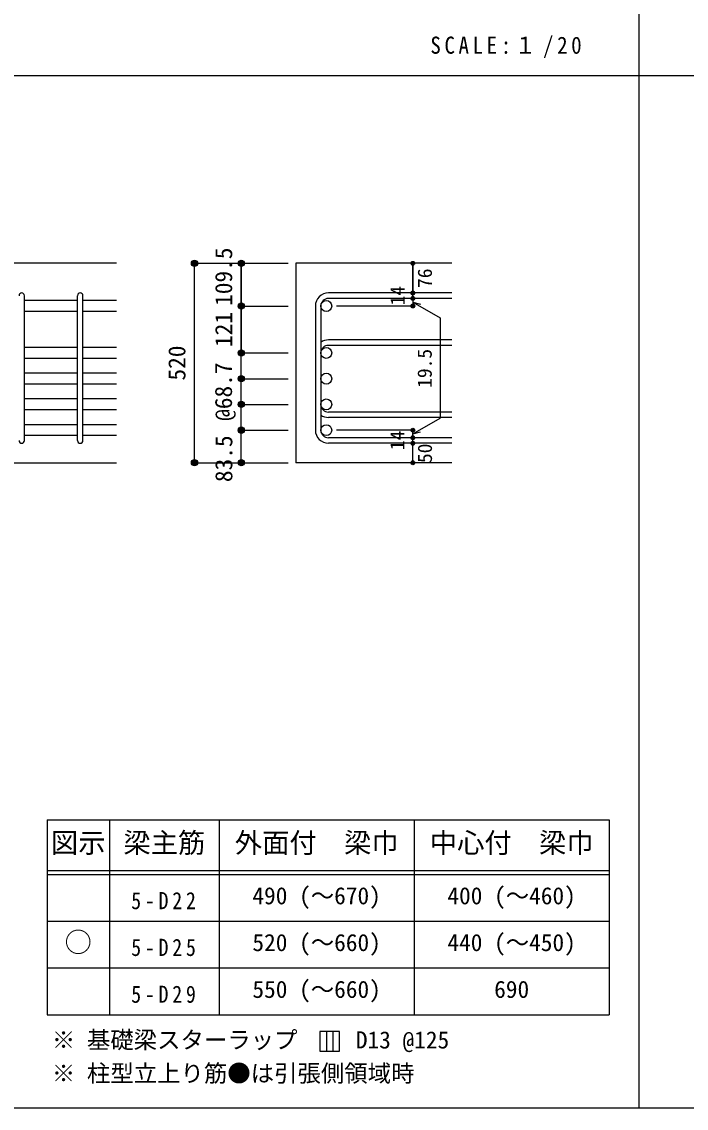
# Model space of a CAD drawing. Units: millimetres at full size, sheet at 1:20. Extents: x -3982 to 3969, y -2797 to 2801.
# Drawn here: x -2332 to -628, y -2797 to -10 of the extents above; entities that cross this region are included whole.
import ezdxf
from ezdxf.enums import TextEntityAlignment as Align

# ---------------------------------------------------------------- set-up
doc = ezdxf.new("R2010")
doc.units = ezdxf.units.MM
doc.header["$LTSCALE"] = 20
doc.header["$PDMODE"] = 32
doc.header["$PDSIZE"] = 10
for name, color, linetype in [('6-1_躯体線', 2, 'Continuous'), ('6-5_梁主筋', 7, 'Continuous'), ('6-6_S.T.P.', 7, 'Continuous'), ('6-7_文字', 7, 'Continuous'), ('6-D_寸法', 4, 'Continuous'), ('6-E_枠', 7, 'Continuous'), ('F-0_枠', 6, 'Continuous')]:
    doc.layers.add(name, color=color, linetype=linetype)
doc.styles.add('ＭＳ ゴシック', font='')
doc.styles.get('ＭＳ ゴシック').set_extended_font_data('MS Gothic')

msp = doc.modelspace()

# ---------------------------------------------------------------- linework, layer by layer
at = {"layer": '6-1_躯体線'}
for p, q in [((-2088.87, -629.67), (-3238.87, -629.67)), ((-1228.87, -629.67), (-1628.87, -629.67)), ((-1628.87, -629.67), (-1628.87, -1141.17)), ((-2488.87, -1141.17), (-2088.87, -1141.17)), ((-1228.87, -1141.17), (-1628.87, -1141.17))]:
    msp.add_line(p, q, dxfattribs=at)
at = {"layer": '6-5_梁主筋'}
for p, q in [((-2188.87, -725.28), (-2324.87, -725.28)), ((-2088.87, -725.28), (-2174.87, -725.28)), ((-2188.87, -753.28), (-2324.87, -753.28)), ((-2088.87, -753.28), (-2174.87, -753.28)), ((-2188.87, -845.67), (-2324.87, -845.67)), ((-2088.87, -845.67), (-2174.87, -845.67)), ((-2188.87, -873.67), (-2324.87, -873.67)), ((-2088.87, -873.67), (-2174.87, -873.67)), ((-2188.87, -911.67), (-2324.87, -911.67)), ((-2088.87, -911.67), (-2174.87, -911.67)), ((-2188.87, -939.67), (-2324.87, -939.67)), ((-2088.87, -939.67), (-2174.87, -939.67)), ((-2188.87, -977.67), (-2324.87, -977.67)), ((-2088.87, -977.67), (-2174.87, -977.67)), ((-2188.87, -1005.67), (-2324.87, -1005.67)), ((-2088.87, -1005.67), (-2174.87, -1005.67)), ((-2188.87, -1043.67), (-2324.87, -1043.67)), ((-2088.87, -1043.67), (-2174.87, -1043.67)), ((-2188.87, -1071.67), (-2324.87, -1071.67)), ((-2088.87, -1071.67), (-2174.87, -1071.67))]:
    msp.add_line(p, q, dxfattribs=at)
at = {"layer": '6-5_梁主筋', "color": 3}
for centre in [(-1550.87, -739.28), (-1550.87, -859.67), (-1550.87, -925.67), (-1550.87, -991.67), (-1550.87, -1057.67)]:
    msp.add_circle(centre, 14, dxfattribs=at)
at = {"layer": '6-6_S.T.P.'}
for p, q in [((-2324.87, -1084.17), (-2324.87, -712.78)), ((-2188.87, -1084.17), (-2188.87, -712.78)), ((-2174.87, -1084.17), (-2174.87, -712.78)), ((-1228.87, -705.78), (-1545.37, -705.78)), ((-1228.87, -719.78), (-1545.37, -719.78)), ((-1578.87, -739.28), (-1578.87, -1057.67)), ((-1564.87, -739.28), (-1564.87, -1057.67)), ((-1228.87, -826.17), (-1545.37, -826.17)), ((-1228.87, -840.17), (-1545.37, -840.17)), ((-1228.87, -1011.17), (-1545.37, -1011.17)), ((-1228.87, -1025.17), (-1545.37, -1025.17)), ((-1228.87, -1077.17), (-1545.37, -1077.17)), ((-1228.87, -1091.17), (-1545.37, -1091.17))]:
    msp.add_line(p, q, dxfattribs=at)
for centre, radius, start, end in [((-2331.87, -712.78), 7, 0, 180), ((-2181.87, -712.78), 7, 0, 180), ((-1545.37, -739.28), 33.5, 90, 180), ((-1545.37, -739.28), 19.5, 90, 180), ((-1545.37, -859.67), 33.5, 90, 125.59765), ((-1545.37, -859.67), 19.5, 90, 180), ((-1545.37, -991.67), 19.5, 180, 270), ((-1545.37, -991.67), 33.5, 234.40235, 270), ((-1545.37, -1057.67), 33.5, 180, 270), ((-1545.37, -1057.67), 19.5, 180, 270), ((-2331.87, -1084.17), 7, 180, 0), ((-2181.87, -1084.17), 7, 180, 0)]:
    msp.add_arc(centre, radius, start, end, dxfattribs=at)
at = {"layer": '6-7_文字'}
for p, q in [((-1550.57, -2600.35), (-1550.57, -2650.35)), ((-1533.9, -2600.35), (-1533.9, -2650.35))]:
    msp.add_line(p, q, dxfattribs=at)
msp.add_lwpolyline([(-1567.23, -2650.35), (-1517.23, -2650.35), (-1517.23, -2600.35), (-1567.23, -2600.35)], close=True, dxfattribs=at)
at = {"layer": '6-D_寸法'}
for p, q in [((-1888.87, -629.67), (-1768.87, -629.67)), ((-1888.87, -629.67), (-1768.87, -629.67)), ((-1888.87, -629.67), (-1768.87, -629.67)), ((-1888.87, -1141.17), (-1888.87, -629.67)), ((-1768.87, -629.67), (-1648.87, -629.67)), ((-1328.87, -705.78), (-1328.87, -629.67)), ((-1328.87, -629.67), (-1328.87, -705.78)), ((-1328.87, -719.78), (-1328.87, -705.78)), ((-1328.87, -719.78), (-1328.87, -739.28)), ((-1768.87, -739.28), (-1648.87, -739.28)), ((-1768.87, -739.28), (-1648.87, -739.28)), ((-1328.87, -739.28), (-1524.95, -739.28)), ((-1328.87, -729.53), (-1258.81, -769.98)), ((-1328.87, -729.53), (-1309.55, -734.71)), ((-1258.81, -769.98), (-1258.81, -1026.97)), ((-1768.87, -859.67), (-1648.87, -859.67)), ((-1768.87, -1141.17), (-1768.87, -859.67)), ((-1768.87, -925.67), (-1648.87, -925.67)), ((-1768.87, -991.67), (-1648.87, -991.67)), ((-1328.87, -1067.42), (-1258.81, -1026.97)), ((-1768.87, -1057.67), (-1648.87, -1057.67)), ((-1768.87, -1057.67), (-1648.87, -1057.67)), ((-1768.87, -1057.67), (-1648.87, -1057.67)), ((-1328.87, -1057.67), (-1524.95, -1057.67)), ((-1328.87, -1077.17), (-1328.87, -1057.67)), ((-1328.87, -1067.42), (-1309.55, -1062.25)), ((-1328.87, -1091.17), (-1328.87, -1077.17)), ((-1328.87, -1141.17), (-1328.87, -1091.17)), ((-1888.87, -1141.17), (-1768.87, -1141.17)), ((-1768.87, -1141.17), (-1648.87, -1141.17))]:
    msp.add_line(p, q, dxfattribs=at)
for points in [[(-1768.87, -739.28), (-1768.87, -629.67), (-1768.87, -739.28)], [(-1768.87, -859.67), (-1768.87, -739.28), (-1768.87, -859.67)]]:
    msp.add_lwpolyline(points, dxfattribs=at)
for centre, radius in [((-1888.87, -629.67), 8), ((-1888.87, -629.67), 7.2), ((-1888.87, -629.67), 6.4), ((-1888.87, -629.67), 5.6), ((-1888.87, -629.67), 4.8), ((-1888.87, -629.67), 4), ((-1888.87, -629.67), 3.2), ((-1888.87, -629.67), 2.4), ((-1888.87, -629.67), 1.6), ((-1888.87, -629.67), 0.8), ((-1768.87, -629.67), 8), ((-1768.87, -629.67), 7.2), ((-1768.87, -629.67), 6.4), ((-1768.87, -629.67), 5.6), ((-1768.87, -629.67), 4.8), ((-1768.87, -629.67), 4), ((-1768.87, -629.67), 3.2), ((-1768.87, -629.67), 2.4), ((-1768.87, -629.67), 1.6), ((-1768.87, -629.67), 0.8), ((-1328.87, -629.67), 4), ((-1328.87, -629.67), 3.6), ((-1328.87, -629.67), 3.2), ((-1328.87, -629.67), 2.8), ((-1328.87, -629.67), 2.4), ((-1328.87, -629.67), 2), ((-1328.87, -629.67), 1.6), ((-1328.87, -629.67), 1.2), ((-1328.87, -629.67), 0.8), ((-1328.87, -629.67), 0.4), ((-1328.87, -705.78), 4), ((-1328.87, -719.78), 4), ((-1328.87, -705.78), 3.6), ((-1328.87, -719.78), 3.6), ((-1328.87, -705.78), 3.2), ((-1328.87, -719.78), 3.2), ((-1328.87, -705.78), 2.8), ((-1328.87, -719.78), 2.8), ((-1328.87, -705.78), 2.4), ((-1328.87, -719.78), 2.4), ((-1328.87, -705.78), 2), ((-1328.87, -719.78), 2), ((-1328.87, -705.78), 1.6), ((-1328.87, -719.78), 1.6), ((-1328.87, -705.78), 1.2), ((-1328.87, -719.78), 1.2), ((-1328.87, -705.78), 0.8), ((-1328.87, -719.78), 0.8), ((-1328.87, -705.78), 0.4), ((-1328.87, -719.78), 0.4), ((-1768.87, -739.28), 8), ((-1768.87, -739.28), 7.2), ((-1768.87, -739.28), 6.4), ((-1768.87, -739.28), 5.6), ((-1768.87, -739.28), 4.8), ((-1768.87, -739.28), 4), ((-1768.87, -739.28), 3.2), ((-1768.87, -739.28), 2.4), ((-1768.87, -739.28), 1.6), ((-1768.87, -739.28), 0.8), ((-1328.87, -739.28), 4), ((-1328.87, -739.28), 3.6), ((-1328.87, -739.28), 3.2), ((-1328.87, -739.28), 2.8), ((-1328.87, -739.28), 2.4), ((-1328.87, -739.28), 2), ((-1328.87, -739.28), 1.6), ((-1328.87, -739.28), 1.2), ((-1328.87, -739.28), 0.8), ((-1328.87, -739.28), 0.4), ((-1768.87, -859.67), 8), ((-1768.87, -859.67), 7.2), ((-1768.87, -859.67), 6.4), ((-1768.87, -859.67), 5.6), ((-1768.87, -859.67), 4.8), ((-1768.87, -859.67), 4), ((-1768.87, -859.67), 3.2), ((-1768.87, -859.67), 2.4), ((-1768.87, -859.67), 1.6), ((-1768.87, -859.67), 0.8), ((-1768.87, -925.67), 8), ((-1768.87, -925.67), 7.2), ((-1768.87, -925.67), 6.4), ((-1768.87, -925.67), 5.6), ((-1768.87, -925.67), 4.8), ((-1768.87, -925.67), 4), ((-1768.87, -925.67), 3.2), ((-1768.87, -925.67), 2.4), ((-1768.87, -925.67), 1.6), ((-1768.87, -925.67), 0.8), ((-1768.87, -991.67), 8), ((-1768.87, -991.67), 7.2), ((-1768.87, -991.67), 6.4), ((-1768.87, -991.67), 5.6), ((-1768.87, -991.67), 4.8), ((-1768.87, -991.67), 4), ((-1768.87, -991.67), 3.2), ((-1768.87, -991.67), 2.4), ((-1768.87, -991.67), 1.6), ((-1768.87, -991.67), 0.8), ((-1768.87, -1057.67), 8), ((-1768.87, -1057.67), 7.2), ((-1768.87, -1057.67), 6.4), ((-1768.87, -1057.67), 5.6), ((-1768.87, -1057.67), 4.8), ((-1768.87, -1057.67), 4), ((-1768.87, -1057.67), 3.2), ((-1768.87, -1057.67), 2.4), ((-1768.87, -1057.67), 1.6), ((-1768.87, -1057.67), 0.8), ((-1328.87, -1057.67), 4), ((-1328.87, -1057.67), 3.6), ((-1328.87, -1057.67), 3.2), ((-1328.87, -1057.67), 2.8), ((-1328.87, -1057.67), 2.4), ((-1328.87, -1057.67), 2), ((-1328.87, -1057.67), 1.6), ((-1328.87, -1057.67), 1.2), ((-1328.87, -1057.67), 0.8), ((-1328.87, -1057.67), 0.4), ((-1328.87, -1077.17), 4), ((-1328.87, -1077.17), 3.6), ((-1328.87, -1077.17), 3.2), ((-1328.87, -1077.17), 2.8), ((-1328.87, -1077.17), 2.4), ((-1328.87, -1077.17), 2), ((-1328.87, -1077.17), 1.6), ((-1328.87, -1077.17), 1.2), ((-1328.87, -1077.17), 0.8), ((-1328.87, -1077.17), 0.4), ((-1328.87, -1091.17), 4), ((-1328.87, -1091.17), 3.6), ((-1328.87, -1091.17), 3.2), ((-1328.87, -1091.17), 2.8), ((-1328.87, -1091.17), 2.4), ((-1328.87, -1091.17), 2), ((-1328.87, -1091.17), 1.6), ((-1328.87, -1091.17), 1.2), ((-1328.87, -1091.17), 0.8), ((-1328.87, -1091.17), 0.4), ((-1888.87, -1141.17), 8), ((-1888.87, -1141.17), 7.2), ((-1888.87, -1141.17), 6.4), ((-1888.87, -1141.17), 5.6), ((-1888.87, -1141.17), 4.8), ((-1888.87, -1141.17), 4), ((-1888.87, -1141.17), 3.2), ((-1888.87, -1141.17), 2.4), ((-1888.87, -1141.17), 1.6), ((-1888.87, -1141.17), 0.8), ((-1768.87, -1141.17), 8), ((-1768.87, -1141.17), 7.2), ((-1768.87, -1141.17), 6.4), ((-1768.87, -1141.17), 5.6), ((-1768.87, -1141.17), 4.8), ((-1768.87, -1141.17), 4), ((-1768.87, -1141.17), 3.2), ((-1768.87, -1141.17), 2.4), ((-1768.87, -1141.17), 1.6), ((-1768.87, -1141.17), 0.8), ((-1328.87, -1141.17), 4), ((-1328.87, -1141.17), 3.6), ((-1328.87, -1141.17), 3.2), ((-1328.87, -1141.17), 2.8), ((-1328.87, -1141.17), 2.4), ((-1328.87, -1141.17), 2), ((-1328.87, -1141.17), 1.6), ((-1328.87, -1141.17), 1.2), ((-1328.87, -1141.17), 0.8), ((-1328.87, -1141.17), 0.4)]:
    msp.add_circle(centre, radius, dxfattribs=at)
at = {"layer": '6-D_寸法', "color": 7}
for p in [(-1888.87, -629.67), (-1768.87, -629.67), (-1328.87, -629.67), (-1328.87, -705.78), (-1328.87, -719.78), (-1768.87, -739.28), (-1328.87, -739.28), (-1768.87, -859.67), (-1768.87, -925.67), (-1768.87, -991.67), (-1768.87, -1057.67), (-1328.87, -1057.67), (-1328.87, -1077.17), (-1328.87, -1091.17), (-1888.87, -1141.17), (-1768.87, -1141.17), (-1328.87, -1141.17)]:
    msp.add_point(p, dxfattribs=at)
at = {"layer": '6-E_枠', "color": 3}
for p, q in [((-2267.02, -2056.95), (-2267.02, -2556.95)), ((-2267.02, -2056.95), (-825.33, -2056.95)), ((-825.33, -2056.95), (-825.33, -2556.95)), ((-2267.02, -2556.95), (-825.33, -2556.95))]:
    msp.add_line(p, q, dxfattribs=at)
at = {"layer": '6-E_枠'}
for p, q in [((-2107.02, -2056.95), (-2107.02, -2556.95)), ((-1825.33, -2056.95), (-1825.33, -2556.95)), ((-1325.33, -2056.95), (-1325.33, -2556.95)), ((-2267.02, -2186.95), (-825.33, -2186.95)), ((-2267.02, -2196.95), (-825.33, -2196.95)), ((-2267.02, -2316.95), (-825.33, -2316.95)), ((-2267.02, -2436.95), (-825.33, -2436.95))]:
    msp.add_line(p, q, dxfattribs=at)
at = {"layer": 'F-0_枠', "color": 2}
for p, q in [((-749.76, 2800.77), (-749.76, -2796.83)), ((-3981.92, -148.03), (2482.4, -148.03))]:
    msp.add_line(p, q, dxfattribs=at)
at = {"layer": 'F-0_枠'}
msp.add_line((3969.4, -2796.83), (-3981.92, -2796.83), dxfattribs=at)

# ---------------------------------------------------------------- texts
at = {"layer": '6-7_文字', "color": 2, "style": 'ＭＳ ゴシック'}
for s, p in [('図示', (-2257.02, -2156.95)), ('梁主筋', (-2071.17, -2156.95)), ('外面付\u3000梁巾', (-1785.33, -2156.95)), ('中心付\u3000梁巾', (-1285.33, -2156.95)), ('○', (-2222.02, -2411.95))]:
    msp.add_text(s, height=51.32, dxfattribs=at).set_placement(p, align=Align.BOTTOM_LEFT)
at = {"layer": '6-7_文字', "style": 'ＭＳ ゴシック'}
for s, p in [('490 (～670)', (-1740.33, -2286.95)), ('400 (～460)', (-1240.33, -2286.95)), ('520 (～660)', (-1740.33, -2406.95)), ('440 (～450)', (-1240.33, -2406.95)), ('550 (～660)', (-1740.33, -2526.95)), ('690', (-1120.33, -2526.95)), ('※ 基礎梁スターラップ     D13 @125', (-2254.64, -2656.67)), ('※ 柱型立上り筋●は引張側領域時', (-2254.64, -2742.34))]:
    msp.add_text(s, height=43.99, dxfattribs=at).set_placement(p, align=Align.BOTTOM_LEFT)
at = {"layer": '6-7_文字', "color": 2, "insert": (-1283.99, -103.03), "char_height": 43.99, "attachment_point": 7, "style": 'ＭＳ ゴシック'}
msp.add_mtext('\\T1.34;\\W0.9;SCALE:１/20', dxfattribs=at)
at = {"layer": '6-7_文字', "char_height": 43.99, "attachment_point": 7, "style": 'ＭＳ ゴシック'}
for s, insert in [('\\T1.38;\\W0.85;5-D22', (-2051.17, -2286.95)), ('\\T1.38;\\W0.85;5-D25', (-2051.17, -2406.95)), ('\\T1.38;\\W0.85;5-D29', (-2051.17, -2526.95))]:
    msp.add_mtext(s, dxfattribs=dict(at, insert=insert))
at = {"layer": '6-D_寸法', "style": 'ＭＳ ゴシック'}
for s, height, p in [('109.5', 43.99, (-1778.99, -738.89)), ('76', 36.66, (-1269, -692.83)), ('14', 36.66, (-1338.87, -737.71)), ('121', 43.99, (-1778.87, -844.48)), ('520', 43.99, (-1898.87, -930.42)), ('19.5', 36.66, (-1269.43, -949)), ('@68.7', 43.99, (-1779.44, -1033.78)), ('83.5', 43.99, (-1778.61, -1190.85)), ('14', 36.66, (-1339.53, -1108.84)), ('50', 36.66, (-1268.79, -1141.97))]:
    msp.add_text(s, height=height, rotation=90, dxfattribs=at).set_placement(p, align=Align.BOTTOM_LEFT)

doc.saveas('drawing.dxf')
